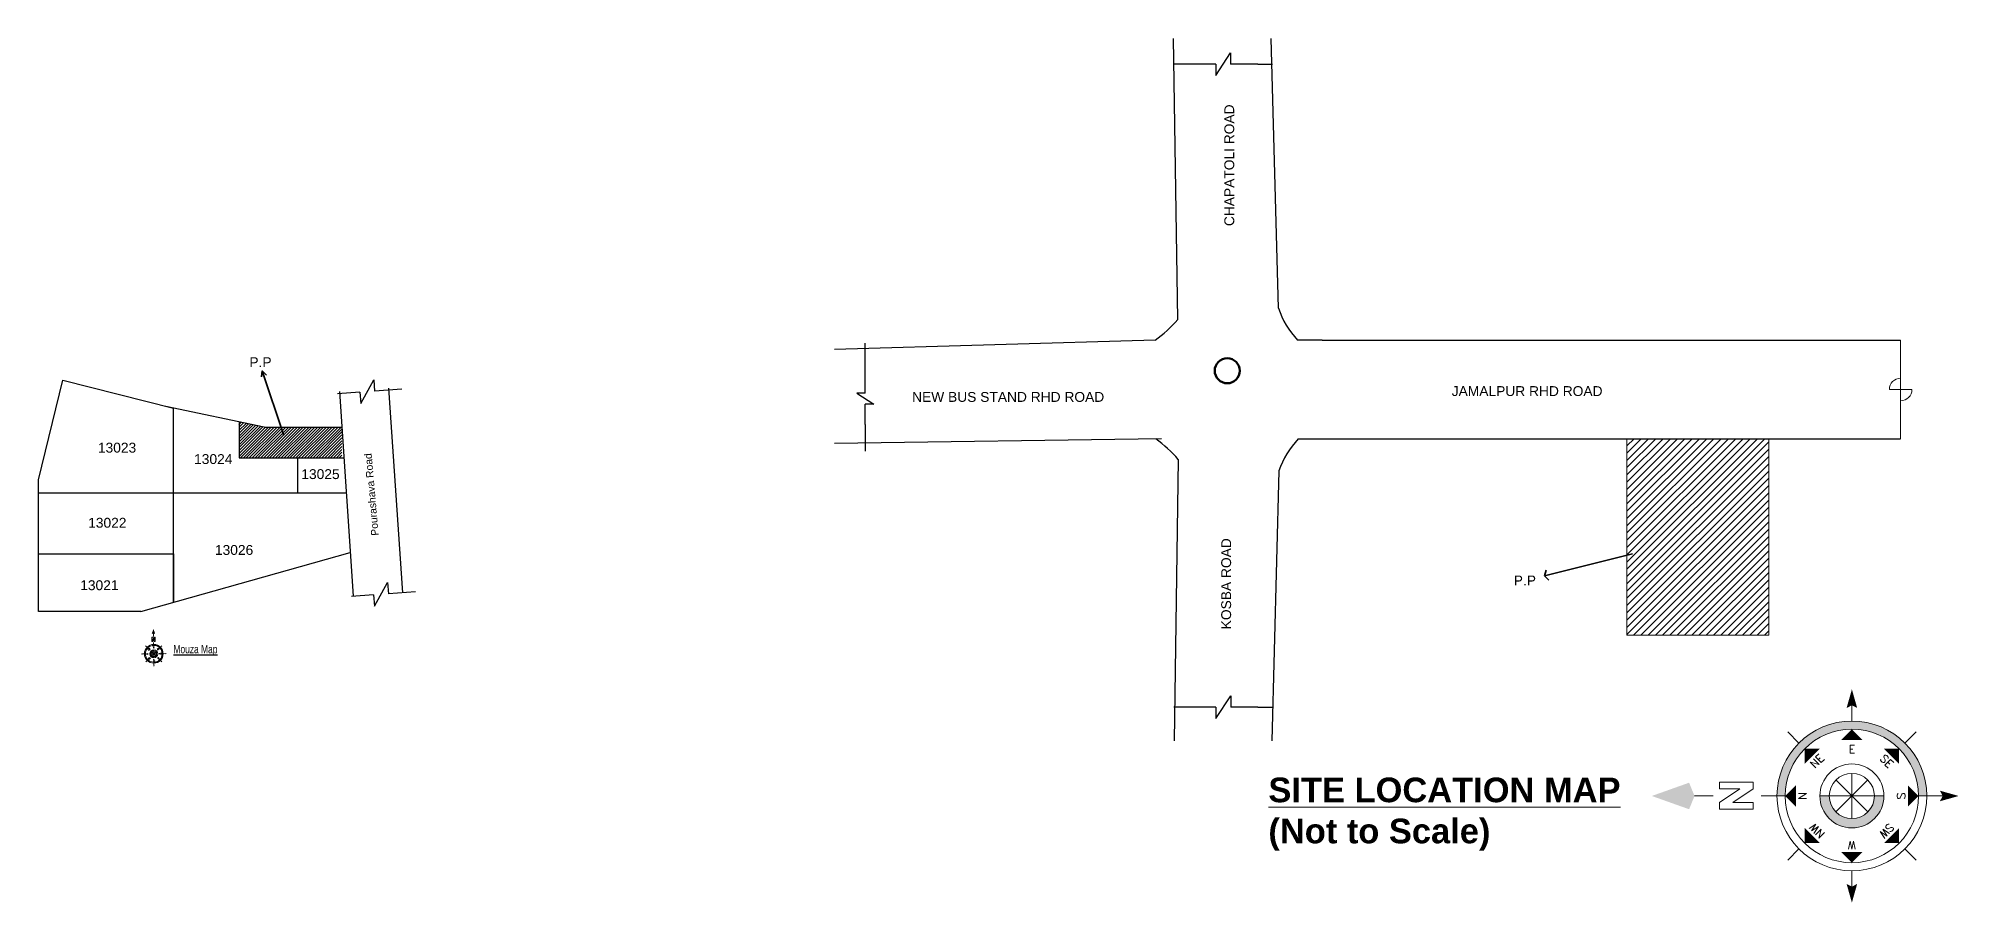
# Model space of a CAD drawing. Header units: inches. Extents: x -4010 to 92088, y -38563 to -1318.
# Drawn here: x 51705 to 54041, y -33873 to -32821 of the extents above; entities that cross this region are included whole.
import ezdxf
from ezdxf.enums import TextEntityAlignment as Align

# ---------------------------------------------------------------- set-up
doc = ezdxf.new("R2010")
doc.units = ezdxf.units.IN
doc.header["$MEASUREMENT"] = 0
for name, color, linetype in [('Brick wall', 3, 'Continuous'), ('concrete OL', 5, 'Continuous'), ('TEX', 7, 'Continuous')]:
    doc.layers.add(name, color=color, linetype=linetype)
for name, color, linetype, lineweight in [('Column', 2, 'Continuous', 50), ('DIM', 7, 'Continuous', 15), ('P-FURNITURE', 6, 'Continuous', 18), ('R0D', 1, 'Continuous', 35), ('STRRUC', 7, 'Continuous', 13)]:
    doc.layers.add(name, color=color, linetype=linetype, lineweight=lineweight)
doc.styles.add('ROMANS', font='romans')
doc.styles.get("Standard").update_dxf_attribs({"font": 'ARIALN.TTF'})
doc.styles.add('SW', font='swisscl.ttf')

# ---------------------------------------------------------------- blocks, each defined once
blk = doc.blocks.new('Anno_North_J_Metric')
at = {"linetype": 'ByBlock', "lineweight": -2}
h = blk.add_hatch(color=0, dxfattribs=at)
h.paths.add_polyline_path([(-4.17, 0), (-4.68, 0, 1), (4.68, 0), (4.17, 0, -1)])
h.paths.add_polyline_path([(1.41, 0), (2, 0, 1), (-2, 0), (-1.41, 0, -1)])
at = {"color": 0, "linetype": 'ByBlock', "lineweight": -2}
for p, q in [((0, 4.68), (0, 5.67)), ((-3.31, 3.31), (-4.01, 4.01)), ((3.31, 3.31), (4.01, 4.01)), ((0, 1.41), (0, -1.41)), ((0, -1.41), (0, 1.41)), ((-4.68, 0), (-5.67, 0)), ((-4.68, 0), (-4.17, 0)), ((-1.41, 0), (-2, 0)), ((-1.41, 0), (1.41, 0)), ((1.41, 0), (-1.41, 0)), ((-1, 1), (1, -1)), ((-1, -1), (1, 1)), ((1, -1), (-1, 1)), ((1, 1), (-1, -1)), ((1.41, 0), (2, 0)), ((4.68, 0), (4.17, 0)), ((4.68, 0), (5.67, 0)), ((6.17, 0.4), (6.17, 0.82)), ((6.17, 0.82), (8.27, 0.82)), ((7.43, 0.4), (6.17, 0.4)), ((6.17, -0.44), (7.43, 0.4)), ((8.27, 0.4), (7.01, -0.44)), ((8.27, 0.82), (8.27, 0.4)), ((8.67, 0), (9.83, 0)), ((6.17, -0.86), (6.17, -0.44)), ((8.27, -0.86), (6.17, -0.86)), ((7.01, -0.44), (8.27, -0.44)), ((8.27, -0.44), (8.27, -0.86)), ((-3.31, -3.31), (-4.01, -4.01)), ((3.31, -3.31), (4.01, -4.01)), ((0, -4.68), (0, -5.67))]:
    blk.add_line(p, q, dxfattribs=at)
for radius in [4.68, 4.17, 2, 1.41]:
    blk.add_circle((0, 0), radius, dxfattribs=at)
for points in [[(-0.33, 5.5), (0, 5.67), (0, 6.67)], [(0, 6.67), (0.33, 5.5), (0, 5.67)], [(0, 4.17), (0.67, 3.5), (-0.67, 3.5)], [(-2.95, 2.95), (-2, 2.95), (-2.95, 2)], [(2.95, 2.95), (2.95, 2), (2, 2.95)], [(-6.67, 0), (-5.5, 0.33), (-5.67, 0)], [(-5.5, -0.33), (-5.67, 0), (-6.67, 0)], [(-4.17, 0), (-3.5, 0.67), (-3.5, -0.67)], [(4.17, 0), (3.5, -0.67), (3.5, 0.67)], [(12.5, 0), (10.17, 0.83), (9.83, 0)], [(9.83, 0), (10.17, -0.83), (12.5, 0)], [(-2.95, -2.95), (-2.95, -2), (-2, -2.95)], [(2.95, -2.95), (2, -2.95), (2.95, -2)], [(0, -4.17), (-0.67, -3.5), (0.67, -3.5)], [(0, -6.67), (-0.33, -5.5), (0, -5.67)], [(0.33, -5.5), (0, -5.67), (0, -6.67)]]:
    blk.add_solid(points, dxfattribs=at)
at = {"color": 0, "linetype": 'ByBlock', "lineweight": -2, "style": 'ROMANS'}
for s, rotation, p in [('SW', 45, (-2, 2)), ('NW', 315, (2, 2)), ('S', 270, (-3.33, 0)), ('N', 270, (2.83, 0)), ('SE', 135, (-2, -2)), ('NE', 225, (2, -2)), ('E', 180, (0, -2.67))]:
    blk.add_text(s, height=0.5, rotation=rotation, dxfattribs=at).set_placement(p, align=Align.CENTER)
blk.add_text('W', height=0.5, dxfattribs=at).set_placement((0, 2.83), align=Align.CENTER)
blk = doc.blocks.new('A$C3BA81512')
at = {"layer": 'Brick wall'}
for p, q in [((27.7, 102), (27.7, 156.3)), ((27.7, 102), (0, 102)), ((0, 102), (55.3, 66)), ((27.7, 0), (27.7, 66)), ((55.3, 66), (27.7, 66))]:
    blk.add_line(p, q, dxfattribs=at)
blk = doc.blocks.new('A$C14CB4075')
at = {"layer": 'Brick wall'}
for p, q in [((0, 20.7), (49.5, 20.7)), ((76.5, 41.5), (49.5, 0)), ((49.5, 0), (49.5, 20.7)), ((76.5, 20.7), (76.5, 41.5)), ((76.5, 20.7), (144, 20.7))]:
    blk.add_line(p, q, dxfattribs=at)

msp = doc.modelspace()

# ---------------------------------------------------------------- hatches: boundary and pattern name
at = {"layer": 'Brick wall'}
h = msp.add_hatch(dxfattribs=at)
h.set_pattern_fill('ANSI31', color=256, scale=20, style=0)
h.set_pattern_definition([(45, (19923.3652, -9044.9557), (-1.76776695, 1.76776695), [])])
h.paths.add_polyline_path([(52073.966, -33294.357), (51979.18, -33294.357), (51948.856, -33287.996), (51948.856, -33331.797), (52073.966, -33331.797)])
at = {"layer": 'P-FURNITURE'}
h = msp.add_hatch(dxfattribs=at)
h.set_pattern_fill('ANSI31', color=256, scale=50, style=0)
h.set_pattern_definition([(45, (76830.452, 15384.9887), (-4.4194174, 4.4194174), [])])
h.paths.add_polyline_path([(53637.196, -33547.767), (53809.868, -33547.767), (53809.868, -33308.562), (53637.196, -33308.562)])

# ---------------------------------------------------------------- linework, layer by layer
for p, q in [((53090.664, -33163.539), (53085.569, -32821.146)), ((53213.076, -33149.558), (53204.301, -32821.146)), ((53063.273, -33188.562), (52673.184, -33199.671)), ((53266.346, -33188.562), (53236.346, -33188.562)), ((53266.346, -33188.562), (53710.649, -33188.562)), ((53710.649, -33188.562), (53970.127, -33188.562)), ((53070.997, -33308.562), (52673.184, -33314.376)), ((53237.11, -33308.562), (53970.127, -33308.562)), ((53848.37, -33308.562), (53970.127, -33308.562)), ((53091.333, -33333.688), (53086.238, -33676.081)), ((53213.746, -33347.67), (53204.97, -33676.081))]:
    msp.add_line(p, q)
for centre, radius, start, end in [((52960.573, -33048.64), 173.567, 306.27769, 318.54814), ((53319.291, -33112.635), 112.449, 199.168724, 222.470876), ((52961.243, -33448.588), 173.567, 41.45186, 53.72231), ((53319.96, -33384.592), 112.449, 137.457861, 160.831276)]:
    msp.add_arc(centre, radius, start, end)
at = {"layer": 'Brick wall'}
for p, q in [((51704.633, -33358.684), (51734.535, -33237.138)), ((51734.535, -33237.138), (51869.16, -33271.278)), ((52070.843, -33251.139), (52087.681, -33500.287)), ((52130.707, -33247.094), (52147.544, -33496.241)), ((51979.18, -33294.357), (51859.841, -33269.324)), ((51869.16, -33507.513), (51869.16, -33271.278)), ((51979.18, -33294.357), (52073.966, -33294.357)), ((52019.93, -33331.797), (52019.93, -33374.781)), ((51704.633, -33518.745), (51704.633, -33358.684)), ((52079.295, -33374.781), (51704.633, -33374.781)), ((51704.633, -33448.486), (51869.16, -33448.486)), ((51829.373, -33518.745), (52084.069, -33446.846)), ((51869.16, -33448.486), (51869.16, -33507.513)), ((51829.373, -33518.745), (51704.633, -33518.745))]:
    msp.add_line(p, q, dxfattribs=at)
msp.add_lwpolyline([(51948.856, -33287.996), (51948.856, -33331.797), (52076.294, -33331.797)], dxfattribs=at)
at = {"layer": 'Column'}
msp.add_circle((53150.893, -33225.715), 15.252, dxfattribs=at)
at = {"layer": 'concrete OL'}
for p, q in [((53109.9, -32852.695), (53086.038, -32852.695)), ((53188.038, -32852.695), (53206.038, -32852.695)), ((52710.505, -33219.303), (52710.505, -33192.014)), ((52710.505, -33291.304), (52710.505, -33323.451)), ((53109.926, -33635.152), (53086.064, -33635.152)), ((53188.064, -33635.152), (53206.064, -33635.152))]:
    msp.add_line(p, q, dxfattribs=at)
at = {"layer": 'P-FURNITURE'}
for p, q in [((53970.127, -33188.562), (53970.127, -33308.562)), ((53956.377, -33248.562), (53983.877, -33248.562)), ((53637.196, -33308.562), (53637.196, -33547.767)), ((53809.868, -33547.767), (53809.868, -33308.562)), ((53637.196, -33547.767), (53809.868, -33547.767))]:
    msp.add_line(p, q, dxfattribs=at)
for start, end in [(90, 180), (270, 0)]:
    msp.add_arc((53970.127, -33248.562), 13.75, start, end, dxfattribs=at)
at = {"layer": 'R0D'}
for p, q in [((51976.783, -33225.968), (51975.946, -33233.075)), ((52003.194, -33304.71), (51976.784, -33225.967)), ((51976.784, -33225.967), (51981.954, -33231.221)), ((53643.741, -33448.789), (53536.95, -33475.56)), ((53536.95, -33475.56), (53539.034, -33468.491)), ((53536.951, -33475.56), (53542.12, -33480.813))]:
    msp.add_line(p, q, dxfattribs=at)

# ---------------------------------------------------------------- block references
at = {"yscale": 0.5, "zscale": 0.5}
for p, xscale, rotation in [((53188.038, -32866.524), 0.5, 90), ((52147.601, -33261.776), 0.5000000000018906, 94.21976132696079), ((52164.289, -33508.711), 0.5000000000018906, 94.21976132696079), ((53188.064, -33648.981), 0.5, 90)]:
    msp.add_blockref('A$C3BA81512', p, dxfattribs=dict(at, xscale=xscale, rotation=rotation))
at = {"layer": 'concrete OL', "xscale": 0.5, "yscale": 0.5, "zscale": 0.5, "rotation": 90}
msp.add_blockref('A$C14CB4075', (52720.878, -33291.305), dxfattribs=at)
at = {"layer": 'DIM', "ltscale": 500000}
for p, xscale, yscale, zscale, rotation in [((51845.001, -33570.311), 2.434023888863521, 2.434023888861702, 2.434023897927649, 90.86710128419351), ((53910.8, -33743.353), 19.47219111089362, 19.47219111089362, 19.4721911834212, 180)]:
    msp.add_blockref('Anno_North_J_Metric', p, dxfattribs=dict(at, xscale=xscale, yscale=yscale, zscale=zscale, rotation=rotation))

# ---------------------------------------------------------------- texts
at = {"layer": 'STRRUC', "insert": (53200.966, -33765.501), "char_height": 30, "width": 523.67167, "attachment_point": 4}
msp.add_mtext('{\\fArial Rounded MT Bold|b0|i0|c0|p34;\\LSITE LOCATION MAP\\P\\l(Not to Scale)}', dxfattribs=at)
at = {"layer": 'TEX'}
for s, insert, char_height, width, attachment_point, rotation in [('{\\fArial|b0|i0|c0|p34;CHAPATOLI ROAD}', (53153.456, -32975.606), 12, 210.04236, 5, 90), ('{\\fArial|b0|i0|c0|p34;Pourashava Road}', (52105.342, -33376.785), 9, 237.52009, 2, 94.90965), ('{\\fArial|b0|i0|c0|p34;KOSBA ROAD}', (53149.676, -33485.039), 12, 136.34343, 5, 90)]:
    msp.add_mtext(s, dxfattribs=dict(at, insert=insert, char_height=char_height, width=width, attachment_point=attachment_point, rotation=rotation))
at = {"layer": 'TEX', "char_height": 12, "attachment_point": 5}
for s, insert, width in [('{\\fArial|b0|i0|c0|p34;P.P}', (51974.807, -33215.288), 217.71231), ('{\\fArial|b0|i0|c0|p34;NEW BUS STAND RHD ROAD}', (52884.375, -33257.688), 267.86481), ('{\\fArial|b0|i0|c0|p34;JAMALPUR RHD ROAD}', (53515.717, -33250.573), 217.71231), ('{\\fArial|b0|i0|c0|p34;13023}', (51800.303, -33319.446), 267.86481), ('{\\fArial|b0|i0|c0|p34;13024}', (51917.357, -33333.34), 267.86481), ('{\\fArial|b0|i0|c0|p34;13025}', (52047.791, -33351.656), 267.86481), ('{\\fArial|b0|i0|c0|p34;13022}', (51788.478, -33410.872), 267.86481), ('{\\fArial|b0|i0|c0|p34;13026}', (51942.684, -33443.968), 267.86481), ('{\\fArial|b0|i0|c0|p34;13021}', (51778.813, -33486.882), 267.86481), ('{\\fArial|b0|i0|c0|p34;P.P}', (53512.956, -33481), 217.71231)]:
    msp.add_mtext(s, dxfattribs=dict(at, insert=insert, width=width))
at = {"layer": 'TEX', "insert": (51922.466, -33566.152), "char_height": 10, "width": 264.64327, "attachment_point": 6, "style": 'SW'}
msp.add_mtext('{\\LMouza Map }', dxfattribs=at)

doc.saveas('drawing.dxf')
